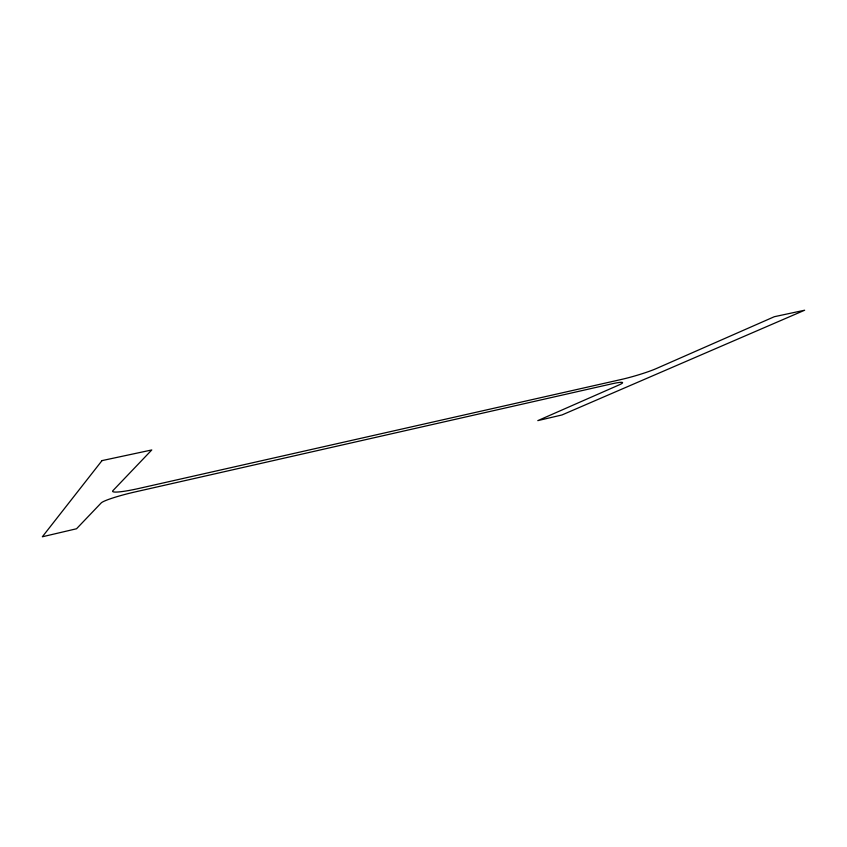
<?xml version="1.0" encoding="UTF-8"?>
<svg xmlns="http://www.w3.org/2000/svg" width="847" height="847" viewBox="0 0 847 847"><rect width="100%" height="100%" fill="white"/><g stroke="black" fill="none" stroke-linecap="round" stroke-linejoin="round"><path stroke-width="1.27" d="M102.011 460.609L42.35 536.776L76.537 528.761L101.111 503.023A30.143 3.123 -13.9 0 1 135.001 491.959L611.174 383.987A25.188 2.255 -16.2 0 1 618.744 385.067L537.792 420.631L561.985 414.956L804.65 310.224L774.317 316.714L656.287 368.572A26.712 2.499 -16.4 0 1 621.253 379.488L138.717 488.486A32.006 3.557 -13.9 0 1 112.916 490.657L151.772 449.958L102.011 460.609"/></g></svg>
